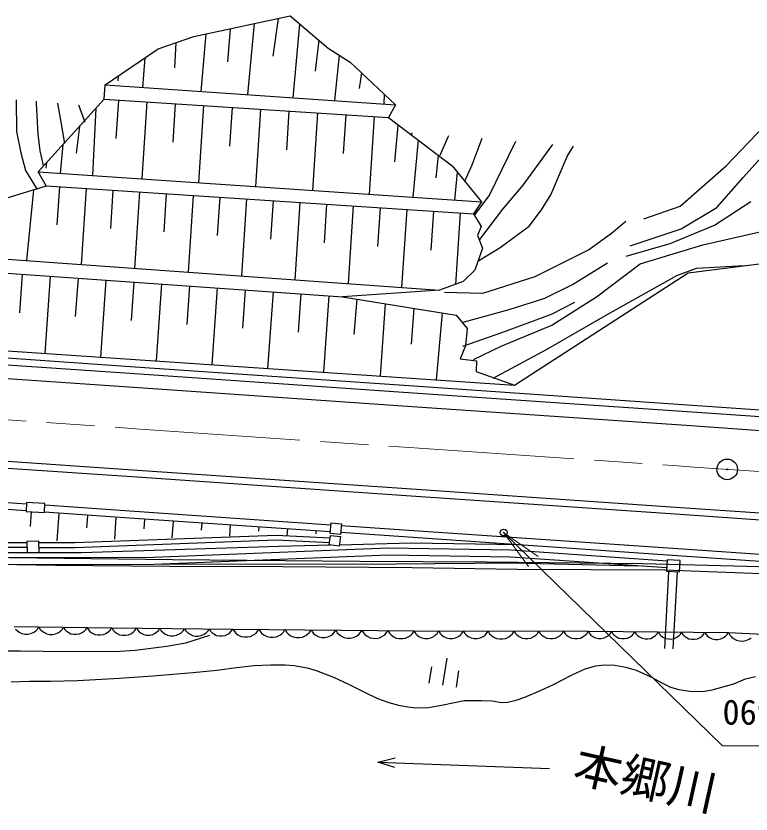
# Model space of a CAD drawing. Units: millimetres, scale not verified. Extents: x 40000 to 680000, y 20000 to 380000.
# Drawn here: x 214712 to 268262, y 260852 to 318999 of the extents above; entities that cross this region are included whole.
import ezdxf
from ezdxf.enums import TextEntityAlignment as Align

# ---------------------------------------------------------------- set-up
doc = ezdxf.new("R2010")
doc.units = ezdxf.units.MM
doc.header["$LTSCALE"] = 1000
doc.header["$PDMODE"] = 32
doc.header["$PDSIZE"] = 500
doc.linetypes.add('CHAIN', pattern=[18.5, 12, -1.5, 3.5, -1.5])
for name, color, linetype, lineweight in [('M-BGD', 7, 'Continuous', 25), ('M-BMK', 2, 'CHAIN', 13), ('M-BMK-SRVR', 3, 'Continuous', 25), ('M-STR-HTXT', 7, 'Continuous', 13)]:
    doc.layers.add(name, color=color, linetype=linetype, lineweight=lineweight)
doc.layers.add('M-OTRS', color=6, linetype='Continuous')
doc.styles.add('ＭＳ ゴシック', font='')
doc.styles.get('ＭＳ ゴシック').set_extended_font_data('MS Gothic')

# ---------------------------------------------------------------- blocks, each defined once
blk = doc.blocks.new('open_arrow')
at = {"color": 0, "linetype": 'Continuous', "lineweight": -2}
blk.add_lwpolyline([(7.5, 1.25), (0, 0), (7.5, -1.25)], dxfattribs=at)

msp = doc.modelspace()

# ---------------------------------------------------------------- linework, layer by layer
at = {"layer": 'M-BGD'}
for p, q in [((227680, 317511), (234683, 318999)), ((233807, 318813), (233432, 316061)), ((234683, 318999), (237462, 316641)), ((230306, 318069), (230130, 315667)), ((232057, 318441), (231578, 313266)), ((235377, 318410), (234876, 313041)), ((225060, 316598), (227680, 317511)), ((228555, 317697), (228180, 313498)), ((226370, 317055), (226250, 315227)), ((236767, 317231), (236510, 314967)), ((221201, 313973), (225060, 316598)), ((237462, 316641), (239056, 315621)), ((224095, 315942), (223932, 313787)), ((238259, 316131), (237922, 312834)), ((239056, 315621), (242364, 312532)), ((222165, 314629), (222123, 314271)), ((239883, 314849), (239714, 313703)), ((221136, 312943), (221201, 313973)), ((221201, 313973), (242364, 312532)), ((214737, 312896), (214742, 310573)), ((216333, 307639), (221136, 312943)), ((221136, 312943), (241849, 311596)), ((222171, 312875), (221989, 310072)), ((241537, 313304), (241517, 312589)), ((216176, 312784), (216178, 312646)), ((216178, 312646), (216317, 310386)), ((217749, 312653), (217952, 311407)), ((219259, 312526), (219741, 311266)), ((220535, 312280), (220291, 307372)), ((224243, 312741), (223878, 307130)), ((226314, 312606), (226131, 309798)), ((228385, 312471), (228020, 306850)), ((230457, 312337), (230274, 309523)), ((242364, 312532), (241849, 311596)), ((232528, 312202), (232162, 306570)), ((234599, 312067), (234416, 309249)), ((236671, 311933), (236304, 306290)), ((238742, 311798), (238558, 308974)), ((217952, 311407), (218240, 309703)), ((240813, 311663), (240446, 306010)), ((241849, 311596), (246492, 308075)), ((214742, 310573), (215077, 309017)), ((219335, 310954), (219107, 308996)), ((242540, 311013), (242276, 308360)), ((266445, 308082), (269213, 310971)), ((267697, 307241), (270691, 310580)), ((216317, 310386), (216458, 309176)), ((243570, 310494), (243499, 310382)), ((244001, 309964), (243628, 305795)), ((246175, 310173), (245588, 308830)), ((246217, 310272), (246175, 310173)), ((248644, 310070), (248573, 309865)), ((218134, 309628), (217944, 307531)), ((248573, 309865), (247928, 308118)), ((251099, 309864), (250077, 307755)), ((253808, 309638), (253061, 308630)), ((254862, 308748), (255324, 309511)), ((215077, 309017), (215397, 307746)), ((216458, 309176), (216705, 308096)), ((245477, 308845), (245291, 307209)), ((216933, 308302), (216891, 307899)), ((253061, 308630), (251626, 306668)), ((253673, 305978), (254862, 308748)), ((215397, 307746), (216266, 306349)), ((216909, 306619), (216333, 307639)), ((216333, 307639), (248614, 305458)), ((246492, 308075), (248614, 305458)), ((246857, 307625), (246663, 305590)), ((247928, 308118), (247376, 306927)), ((250077, 307755), (249220, 305972)), ((263100, 305134), (266445, 308082)), ((265770, 305041), (267697, 307241)), ((202229, 302118), (216909, 306619)), ((216909, 306619), (248044, 304584)), ((217882, 306556), (217701, 303791)), ((251626, 306668), (250161, 304917)), ((215991, 306338), (215474, 301172)), ((219828, 306429), (219466, 300887)), ((221774, 306301), (221592, 303525)), ((223720, 306174), (223356, 300609)), ((225666, 306047), (225483, 303259)), ((227612, 305920), (227246, 300332)), ((249220, 305972), (248129, 304523)), ((253000, 304864), (253673, 305978)), ((229558, 305793), (229375, 302993)), ((231504, 305665), (231137, 300054)), ((233449, 305538), (233266, 302727)), ((235395, 305411), (235027, 299776)), ((237341, 305284), (237157, 302460)), ((248614, 305458), (248044, 304584)), ((265611, 303763), (268247, 305492)), ((239287, 305157), (238918, 299498)), ((241233, 305030), (241048, 302194)), ((243179, 304902), (242808, 299220)), ((245125, 304775), (244939, 301928)), ((250161, 304917), (248490, 302700)), ((252099, 303687), (253000, 304864)), ((260457, 304219), (263100, 305134)), ((263173, 303491), (265770, 305041)), ((247071, 304648), (246731, 299444)), ((248044, 304584), (248593, 303660)), ((248593, 303660), (248334, 303013)), ((249996, 302120), (252099, 303687)), ((258096, 303180), (259139, 304050)), ((262372, 302417), (265611, 303763)), ((248334, 303013), (248700, 302079)), ((256421, 301951), (258096, 303180)), ((259458, 302251), (263173, 303491)), ((264756, 302329), (269340, 303363)), ((259166, 301503), (262372, 302417)), ((202229, 302118), (245556, 299024)), ((248700, 302079), (248130, 300469)), ((248425, 301173), (249996, 302120)), ((252537, 300010), (256421, 301951)), ((260194, 300940), (264756, 302329)), ((263692, 300291), (280051, 302345)), ((201988, 301114), (238510, 298541)), ((255255, 299433), (257809, 301019)), ((257009, 298544), (260194, 300940)), ((262860, 300097), (264280, 300633)), ((264280, 300633), (267772, 300809)), ((215176, 300185), (214978, 297370)), ((217205, 300042), (216809, 294418)), ((248130, 300469), (247282, 299640)), ((251030, 292108), (263692, 300291)), ((257826, 297261), (262860, 300097)), ((219234, 299899), (219036, 297090)), ((221263, 299756), (220868, 294144)), ((223292, 299613), (223095, 296810)), ((225321, 299470), (224927, 293870)), ((247282, 299640), (245556, 299024)), ((248716, 298807), (252537, 300010)), ((227350, 299327), (227153, 296530)), ((229379, 299184), (228986, 293596)), ((231408, 299041), (231212, 296250)), ((233437, 298898), (233045, 293322)), ((245556, 299024), (238510, 298541)), ((253231, 298431), (255255, 299433)), ((235467, 298755), (235270, 295970)), ((237496, 298612), (237104, 293048)), ((238510, 298541), (246792, 297192)), ((239545, 298372), (239314, 295787)), ((245929, 298875), (248716, 298807)), ((250645, 297604), (253231, 298431)), ((253745, 296466), (257009, 298544)), ((241616, 298035), (241250, 292768)), ((253722, 297269), (255418, 298143)), ((243686, 297698), (243513, 295079)), ((245756, 297361), (245323, 292493)), ((246792, 297192), (247593, 296228)), ((247291, 296697), (250645, 297604)), ((250112, 295943), (253722, 297269)), ((253354, 294701), (257826, 297261)), ((247593, 296228), (247460, 294963)), ((250052, 294933), (253745, 296466)), ((198042, 295685), (251030, 292108)), ((247264, 294949), (250112, 295943)), ((247460, 294963), (247070, 294017)), ((248038, 293979), (250052, 294933)), ((203750, 294290), (223703, 292918)), ((203785, 294789), (223737, 293417)), ((249485, 292607), (253354, 294701)), ((247070, 294017), (248250, 293870)), ((248250, 293870), (248227, 293105)), ((203682, 293292), (223634, 291920)), ((223737, 293417), (243690, 292044)), ((248227, 293105), (251030, 292108)), ((223703, 292918), (243656, 291546)), ((223634, 291920), (243587, 290548)), ((243690, 292044), (263643, 290672)), ((243656, 291546), (263609, 290173)), ((243587, 290548), (263540, 289176)), ((263609, 290173), (275909, 289328)), ((263643, 290672), (275729, 289841)), ((263540, 289176), (273995, 288457)), ((203270, 287306), (223223, 285934)), ((203236, 286808), (223189, 285435)), ((223223, 285934), (243176, 284562)), ((223189, 285435), (243141, 284063)), ((243176, 284562), (263129, 283190)), ((203030, 283815), (215448, 282961)), ((203064, 284314), (215474, 283460)), ((243141, 284063), (263094, 282691)), ((215478, 283538), (215444, 282884)), ((216824, 283469), (215478, 283538)), ((216790, 282815), (216824, 283469)), ((216819, 283368), (223017, 282941)), ((263129, 283190), (283081, 281818)), ((215444, 282884), (216790, 282815)), ((215818, 282881), (215745, 281807)), ((216793, 282868), (222983, 282443)), ((217831, 282746), (217700, 280764)), ((219913, 282608), (219854, 281713)), ((223017, 282941), (237657, 281935)), ((263094, 282691), (283047, 281319)), ((221995, 282470), (221890, 280872)), ((222983, 282443), (237610, 281437)), ((224077, 282332), (224031, 281629)), ((226159, 282195), (226079, 280979)), ((228241, 282057), (228207, 281545)), ((237596, 281291), (237669, 282062)), ((237669, 282062), (238424, 281990)), ((230323, 281919), (230268, 281087)), ((232405, 281781), (232384, 281461)), ((234487, 281643), (234453, 281134)), ((236569, 281506), (236553, 281267)), ((238424, 281990), (238352, 281219)), ((238414, 281882), (242970, 281569)), ((242970, 281569), (262923, 280197)), ((218989, 280629), (233666, 281174)), ((233666, 281174), (237593, 280975)), ((237529, 280469), (237615, 281155)), ((238352, 281219), (237596, 281291)), ((237615, 281155), (238346, 281063)), ((238346, 281063), (238260, 280377)), ((238367, 281385), (242936, 281070)), ((242936, 281070), (262888, 279698)), ((194307, 280663), (215508, 280634)), ((194313, 280313), (215516, 280284)), ((216380, 280730), (215506, 280711)), ((215506, 280711), (215524, 279910)), ((216398, 279930), (216380, 280730)), ((216382, 280633), (218989, 280629)), ((216390, 280283), (218995, 280279)), ((218995, 280279), (233664, 280824)), ((219494, 279908), (233836, 280364)), ((233664, 280824), (237549, 280626)), ((233836, 280364), (237625, 280457)), ((238260, 280377), (237529, 280469)), ((238272, 280473), (243496, 280601)), ((243496, 280601), (251299, 280495)), ((190615, 279921), (219494, 279908)), ((215524, 279910), (216398, 279930)), ((224738, 279563), (241856, 280244)), ((224749, 279063), (241861, 279744)), ((241856, 280244), (250762, 280090)), ((241861, 279744), (250740, 279590)), ((250762, 280090), (262146, 279308)), ((262888, 279698), (282841, 278326)), ((262923, 280197), (282876, 278825)), ((192276, 279474), (224738, 279563)), ((209051, 279134), (217595, 278990)), ((214275, 279544), (226113, 279388)), ((226113, 279388), (239736, 279276)), ((239736, 279276), (248990, 279220)), ((242420, 279078), (250896, 279149)), ((248990, 279220), (260371, 279117)), ((250740, 279590), (262122, 278809)), ((250896, 279149), (260039, 278946)), ((260371, 279117), (267954, 278916)), ((262149, 279372), (262109, 278537)), ((263090, 279327), (262149, 279372)), ((263050, 278492), (263090, 279327)), ((192338, 278974), (224749, 279063)), ((217595, 278990), (225903, 278910)), ((224749, 279063), (242420, 279078)), ((225903, 278910), (234132, 278886)), ((234132, 278886), (243565, 278819)), ((243565, 278819), (251225, 278685)), ((251225, 278685), (261977, 278638)), ((261972, 272922), (262272, 278529)), ((261977, 278638), (270253, 278337)), ((262109, 278537), (263050, 278492)), ((267954, 278916), (275276, 278703)), ((262871, 278500), (262571, 272890)), ((214581, 274512), (221691, 274428)), ((216271, 274312), (216381, 274491)), ((216381, 274491), (216487, 274309)), ((218071, 274291), (218181, 274470)), ((218181, 274470), (218281, 274298)), ((214687, 274331), (214793, 274221)), ((214793, 274221), (214936, 274112)), ((214936, 274112), (215151, 274001)), ((215151, 274001), (215366, 273963)), ((215366, 273963), (215582, 273960)), ((215582, 273960), (215799, 273994)), ((215799, 273994), (216016, 274099)), ((216016, 274099), (216161, 274205)), ((216161, 274205), (216271, 274312)), ((216487, 274309), (216593, 274200)), ((216593, 274200), (216736, 274091)), ((216736, 274091), (216951, 273980)), ((216951, 273980), (217166, 273941)), ((217166, 273941), (217382, 273939)), ((217382, 273939), (217599, 273972)), ((217599, 273972), (217816, 274078)), ((217816, 274078), (217961, 274184)), ((217961, 274184), (218071, 274291)), ((218281, 274298), (218381, 274195)), ((218381, 274195), (218516, 274092)), ((218516, 274092), (218719, 273987)), ((218719, 273987), (218923, 273951)), ((218923, 273951), (219127, 273948)), ((219127, 273948), (219331, 273980)), ((219331, 273980), (219536, 274080)), ((219536, 274080), (219673, 274180)), ((219673, 274180), (219777, 274281)), ((219777, 274281), (219881, 274450)), ((219881, 274450), (219986, 274268)), ((219986, 274268), (220093, 274159)), ((220093, 274159), (220236, 274049)), ((220236, 274049), (220451, 273939)), ((220451, 273939), (220666, 273900)), ((220666, 273900), (220882, 273898)), ((220882, 273898), (221099, 273931)), ((221099, 273931), (221316, 274037)), ((221316, 274037), (221461, 274143)), ((221461, 274143), (221570, 274250)), ((221570, 274250), (221680, 274428)), ((221691, 274428), (221797, 274247)), ((221691, 274428), (230510, 274333)), ((221797, 274247), (221904, 274138)), ((221904, 274138), (222047, 274028)), ((222047, 274028), (222261, 273918)), ((222261, 273918), (222477, 273880)), ((222477, 273880), (222693, 273877)), ((222693, 273877), (222909, 273911)), ((222909, 273911), (223127, 274017)), ((223127, 274017), (223272, 274123)), ((223272, 274123), (223381, 274230)), ((223381, 274230), (223491, 274409)), ((223491, 274409), (223591, 274238)), ((223591, 274238), (223692, 274135)), ((223692, 274135), (223827, 274031)), ((223827, 274031), (224030, 273927)), ((224030, 273927), (224233, 273891)), ((224233, 273891), (224437, 273889)), ((224437, 273889), (224642, 273920)), ((224642, 273920), (224847, 274020)), ((224847, 274020), (224984, 274121)), ((224984, 274121), (225087, 274222)), ((225087, 274222), (225191, 274391)), ((225191, 274391), (225297, 274209)), ((225297, 274209), (225404, 274100)), ((225404, 274100), (225546, 273991)), ((225546, 273991), (225761, 273880)), ((225761, 273880), (225977, 273842)), ((226409, 273873), (226626, 273979)), ((226626, 273979), (226772, 274085)), ((226772, 274085), (226881, 274192)), ((226881, 274192), (226991, 274371)), ((226991, 274371), (227097, 274190)), ((227097, 274190), (227204, 274081)), ((227097, 273326), (228830, 273878)), ((227204, 274081), (227346, 273971)), ((227346, 273971), (227561, 273861)), ((228209, 273854), (228426, 273960)), ((228426, 273960), (228571, 274066)), ((228571, 274066), (228681, 274173)), ((228681, 274173), (228791, 274352)), ((228791, 274352), (228891, 274181)), ((228891, 274181), (228992, 274078)), ((228992, 274078), (229126, 273974)), ((229126, 273974), (229329, 273870)), ((229941, 273863), (230146, 273963)), ((230146, 273963), (230284, 274064)), ((230284, 274064), (230387, 274164)), ((230387, 274164), (230490, 274333)), ((230510, 274333), (230622, 274142)), ((230510, 274333), (243704, 274194)), ((230622, 274142), (230734, 274027)), ((230734, 274027), (230885, 273911)), ((230885, 273911), (231112, 273795)), ((231796, 273788), (232025, 273899)), ((232025, 273899), (232178, 274011)), ((232178, 274011), (232294, 274124)), ((232294, 274124), (232410, 274313)), ((232410, 274313), (232522, 274122)), ((232522, 274122), (232634, 274007)), ((232634, 274007), (232785, 273891)), ((232785, 273891), (233012, 273775)), ((233696, 273767), (233925, 273879)), ((233925, 273879), (234078, 273991)), ((234078, 273991), (234193, 274104)), ((234193, 274104), (234309, 274293)), ((234309, 274293), (234421, 274102)), ((234421, 274102), (234534, 273987)), ((234534, 273987), (234685, 273871)), ((235825, 273859), (235978, 273971)), ((235978, 273971), (236093, 274084)), ((236093, 274084), (236209, 274273)), ((236209, 274273), (236315, 274092)), ((236315, 274092), (236422, 273983)), ((236422, 273983), (236565, 273873)), ((237645, 273862), (237790, 273968)), ((237790, 273968), (237899, 274075)), ((237899, 274075), (238009, 274254)), ((238009, 274254), (238121, 274063)), ((238121, 274063), (238234, 273947)), ((238234, 273947), (238385, 273832)), ((239525, 273820), (239678, 273932)), ((239678, 273932), (239793, 274045)), ((239793, 274045), (239909, 274234)), ((239909, 274234), (240021, 274043)), ((240021, 274043), (240134, 273927)), ((240134, 273927), (240285, 273812)), ((241425, 273800), (241578, 273912)), ((241578, 273912), (241693, 274025)), ((241693, 274025), (241809, 274214)), ((241809, 274214), (241921, 274022)), ((241921, 274022), (242034, 273907)), ((242034, 273907), (242185, 273792)), ((243325, 273780), (243478, 273892)), ((243478, 273892), (243593, 274005)), ((243593, 274005), (243709, 274194)), ((243704, 274194), (243811, 274013)), ((243704, 274194), (256399, 274170)), ((243811, 274013), (243919, 273905)), ((243919, 273905), (244063, 273797)), ((245143, 273795), (245287, 273903)), ((245287, 273903), (245395, 274010)), ((245395, 274010), (245504, 274190)), ((245504, 274190), (245611, 274010)), ((245611, 274010), (245719, 273902)), ((245719, 273902), (245863, 273794)), ((246943, 273792), (247087, 273899)), ((247087, 273899), (247195, 274007)), ((247195, 274007), (247304, 274187)), ((247304, 274187), (247411, 274007)), ((247411, 274007), (247519, 273898)), ((247519, 273898), (247663, 273790)), ((248743, 273788), (248887, 273896)), ((248887, 273896), (248995, 274004)), ((248995, 274004), (249104, 274184)), ((249104, 274184), (249217, 273993)), ((249217, 273993), (249331, 273879)), ((249331, 273879), (249483, 273765)), ((250623, 273763), (250775, 273876)), ((250775, 273876), (250889, 273990)), ((250889, 273990), (251004, 274180)), ((251004, 274180), (251111, 274000)), ((251111, 274000), (251219, 273892)), ((251219, 273892), (251363, 273783)), ((252443, 273781), (252587, 273889)), ((252587, 273889), (252695, 273997)), ((252695, 273997), (252804, 274177)), ((252804, 274177), (252911, 273996)), ((252911, 273996), (253019, 273888)), ((253019, 273888), (253163, 273780)), ((254243, 273778), (254387, 273886)), ((254387, 273886), (254495, 273994)), ((254495, 273994), (254604, 274173)), ((254604, 274173), (254711, 273993)), ((254711, 273993), (254819, 273885)), ((254819, 273885), (254963, 273777)), ((256043, 273775), (256187, 273882)), ((256187, 273882), (256295, 273990)), ((256295, 273990), (256404, 274170)), ((256399, 274170), (256500, 273999)), ((256399, 274170), (266620, 274076)), ((256500, 273999), (256601, 273896)), ((256601, 273896), (256736, 273793)), ((257756, 273783), (257893, 273884)), ((257893, 273884), (257996, 273985)), ((257996, 273985), (258099, 274154)), ((258099, 274154), (258200, 273983)), ((258200, 273983), (258301, 273880)), ((258301, 273880), (258436, 273777)), ((259593, 273869), (259696, 273970)), ((259696, 273970), (259799, 274139)), ((259799, 274139), (259900, 273968)), ((259900, 273968), (260001, 273865)), ((261293, 273853), (261396, 273954)), ((261396, 273954), (261499, 274123)), ((261499, 274123), (261600, 273952)), ((261600, 273952), (261701, 273849)), ((262993, 273837), (263096, 273938)), ((263096, 273938), (263199, 274107)), ((263199, 274107), (263300, 273936)), ((263300, 273936), (263401, 273834)), ((264693, 273822), (264796, 273923)), ((264796, 273923), (264899, 274092)), ((264899, 274092), (265000, 273921)), ((265000, 273921), (265101, 273818)), ((266393, 273806), (266495, 273907)), ((266495, 273907), (266599, 274076)), ((266620, 274076), (266725, 273881)), ((266620, 274076), (272263, 273810)), ((266725, 273881), (266833, 273762)), ((225696, 273071), (227097, 273326)), ((225977, 273842), (226193, 273840)), ((226193, 273840), (226409, 273873)), ((227561, 273861), (227777, 273823)), ((227777, 273823), (227993, 273820)), ((227993, 273820), (228209, 273854)), ((229329, 273870), (229533, 273834)), ((229533, 273834), (229737, 273831)), ((229737, 273831), (229941, 273863)), ((231112, 273795), (231340, 273754)), ((231340, 273754), (231568, 273752)), ((231568, 273752), (231796, 273788)), ((233012, 273775), (233239, 273734)), ((233239, 273734), (233467, 273732)), ((233467, 273732), (233696, 273767)), ((234685, 273871), (234912, 273755)), ((234912, 273755), (235139, 273714)), ((235139, 273714), (235367, 273712)), ((235367, 273712), (235596, 273747)), ((235596, 273747), (235825, 273859)), ((236565, 273873), (236780, 273763)), ((236780, 273763), (236996, 273725)), ((236996, 273725), (237212, 273722)), ((237212, 273722), (237428, 273756)), ((237428, 273756), (237645, 273862)), ((238385, 273832), (238612, 273715)), ((238612, 273715), (238839, 273675)), ((238839, 273675), (239067, 273673)), ((239067, 273673), (239296, 273708)), ((239296, 273708), (239525, 273820)), ((240285, 273812), (240511, 273695)), ((240511, 273695), (240739, 273655)), ((240739, 273655), (240967, 273652)), ((240967, 273652), (241195, 273688)), ((241195, 273688), (241425, 273800)), ((242185, 273792), (242411, 273675)), ((242411, 273675), (242639, 273635)), ((242639, 273635), (242867, 273632)), ((242867, 273632), (243095, 273668)), ((243095, 273668), (243325, 273780)), ((244063, 273797), (244279, 273689)), ((244279, 273689), (244495, 273652)), ((244495, 273652), (244711, 273652)), ((244711, 273652), (244927, 273687)), ((244927, 273687), (245143, 273795)), ((245863, 273794), (246079, 273685)), ((246079, 273685), (246295, 273649)), ((246295, 273649), (246511, 273648)), ((246511, 273648), (246727, 273684)), ((246727, 273684), (246943, 273792)), ((247663, 273790), (247879, 273682)), ((247879, 273682), (248095, 273645)), ((248095, 273645), (248311, 273645)), ((248311, 273645), (248527, 273681)), ((248527, 273681), (248743, 273788)), ((249483, 273765), (249711, 273650)), ((249711, 273650), (249938, 273612)), ((249938, 273612), (250166, 273612)), ((250166, 273612), (250395, 273649)), ((250395, 273649), (250623, 273763)), ((251363, 273783), (251579, 273675)), ((251579, 273675), (251795, 273639)), ((251795, 273639), (252011, 273638)), ((252011, 273638), (252227, 273674)), ((252227, 273674), (252443, 273781)), ((253163, 273780), (253379, 273672)), ((253379, 273672), (253595, 273635)), ((253595, 273635), (253811, 273635)), ((253811, 273635), (254027, 273670)), ((254027, 273670), (254243, 273778)), ((254963, 273777), (255179, 273668)), ((255179, 273668), (255395, 273632)), ((255395, 273632), (255611, 273631)), ((255611, 273631), (255827, 273667)), ((255827, 273667), (256043, 273775)), ((256736, 273793), (256939, 273689)), ((256939, 273689), (257143, 273653)), ((257143, 273653), (257347, 273651)), ((257347, 273651), (257551, 273683)), ((257551, 273683), (257756, 273783)), ((258436, 273777), (258639, 273673)), ((258639, 273673), (258843, 273637)), ((258843, 273637), (259047, 273636)), ((259047, 273636), (259251, 273668)), ((259251, 273668), (259456, 273768)), ((259456, 273768), (259593, 273869)), ((260001, 273865), (260136, 273762)), ((260136, 273762), (260339, 273658)), ((260339, 273658), (260543, 273622)), ((260543, 273622), (260747, 273620)), ((260747, 273620), (260951, 273652)), ((260951, 273652), (261156, 273752)), ((261156, 273752), (261293, 273853)), ((261701, 273849), (261836, 273746)), ((261836, 273746), (262039, 273642)), ((262039, 273642), (262242, 273606)), ((262242, 273606), (262446, 273604)), ((262446, 273604), (262651, 273636)), ((262651, 273636), (262856, 273737)), ((262856, 273737), (262993, 273837)), ((263401, 273834), (263536, 273730)), ((263536, 273730), (263739, 273626)), ((263739, 273626), (263942, 273591)), ((263942, 273591), (264146, 273589)), ((264146, 273589), (264351, 273621)), ((264351, 273621), (264556, 273721)), ((264556, 273721), (264693, 273822)), ((265101, 273818), (265236, 273715)), ((265236, 273715), (265439, 273611)), ((265439, 273611), (265642, 273575)), ((265642, 273575), (265846, 273573)), ((265846, 273573), (266051, 273605)), ((266051, 273605), (266256, 273705)), ((266256, 273705), (266393, 273806)), ((266833, 273762), (266980, 273640)), ((266980, 273640), (267202, 273516)), ((267202, 273516), (267428, 273467)), ((267428, 273467), (267656, 273456)), ((267656, 273456), (267886, 273484)), ((267886, 273484), (268119, 273587)), ((268119, 273587), (268276, 273694)), ((212439, 272737), (215048, 272742)), ((215048, 272742), (218260, 272685)), ((218260, 272685), (220149, 272713)), ((220149, 272713), (221910, 272701)), ((221910, 272701), (223403, 272792)), ((223403, 272792), (225696, 273071)), ((246098, 272220), (245788, 270244)), ((230772, 271527), (232074, 271664)), ((232074, 271664), (233266, 271720)), ((233266, 271720), (234319, 271718)), ((234319, 271718), (234978, 271679)), ((234978, 271679), (235925, 271515)), ((244986, 271584), (244800, 270398)), ((256181, 271429), (256946, 271654)), ((256946, 271654), (257564, 271719)), ((257564, 271719), (258331, 271700)), ((258331, 271700), (259139, 271554)), ((259139, 271554), (259894, 271334)), ((224685, 270911), (227587, 271166)), ((227587, 271166), (229350, 271344)), ((229350, 271344), (230772, 271527)), ((235925, 271515), (236590, 271314)), ((236590, 271314), (237845, 270834)), ((246962, 271275), (246776, 270089)), ((253875, 270290), (255221, 270991)), ((255221, 270991), (256181, 271429)), ((259894, 271334), (260952, 270844)), ((214373, 270490), (215689, 270531)), ((215689, 270531), (217195, 270542)), ((217195, 270542), (219199, 270591)), ((219199, 270591), (222248, 270746)), ((222248, 270746), (224685, 270911)), ((237845, 270834), (238948, 270321)), ((260952, 270844), (261813, 270385)), ((267004, 270342), (267869, 270693)), ((267869, 270693), (268588, 270884)), ((238948, 270321), (240104, 269735)), ((251773, 269365), (252916, 269853)), ((252916, 269853), (253875, 270290)), ((261813, 270385), (262386, 270092)), ((262386, 270092), (263009, 269934)), ((263009, 269934), (263800, 269810)), ((263800, 269810), (264729, 269786)), ((264729, 269786), (265435, 269899)), ((265435, 269899), (267004, 270342)), ((240104, 269735), (241038, 269280)), ((241038, 269280), (241866, 268973)), ((251150, 269138), (251773, 269365)), ((241866, 268973), (242581, 268780)), ((242581, 268780), (243259, 268657)), ((243259, 268657), (243831, 268584)), ((244767, 268617), (245706, 268795)), ((245706, 268795), (246669, 268989)), ((246669, 268989), (247359, 269124)), ((247359, 269124), (247967, 269130)), ((247967, 269130), (248616, 269130)), ((248616, 269130), (249399, 269088)), ((249399, 269088), (250092, 268980)), ((250092, 268980), (250539, 268991)), ((250539, 268991), (251150, 269138)), ((243831, 268584), (244767, 268617)), ((241070, 264634), (242332, 264938)), ((242306, 264238), (241070, 264634)), ((241070, 264634), (253577, 264173))]:
    msp.add_line(p, q, dxfattribs=at)
at = {"layer": 'M-BMK'}
for p, q in [((203476, 290299), (223429, 288927)), ((223429, 288927), (243382, 287555)), ((243382, 287555), (262586, 286234)), ((262586, 286234), (264083, 286131)), ((264083, 286131), (283287, 284811))]:
    msp.add_line(p, q, dxfattribs=at)
at = {"layer": 'M-BMK-SRVR'}
for radius in [750, 30]:
    msp.add_circle((266526, 285963), radius, dxfattribs=at)
at = {"layer": 'M-OTRS'}
msp.add_point((250242, 281360), dxfattribs=at)
at = {"layer": 'M-STR-HTXT'}
msp.add_lwpolyline([(250247, 281350), (266184, 265814), (279686, 265814)], dxfattribs=at)

# ---------------------------------------------------------------- block references
at = {"layer": 'M-STR-HTXT', "xscale": 400, "yscale": 400, "rotation": 315.7}
msp.add_blockref('open_arrow', (250247, 281350), dxfattribs=at)

# ---------------------------------------------------------------- texts
at = {"layer": 'M-BGD', "style": 'ＭＳ ゴシック'}
msp.add_text('本郷川', height=2566, rotation=347.483, dxfattribs=at).set_placement((255002, 262563), align=Align.BOTTOM_LEFT)
at = {"layer": 'M-STR-HTXT', "style": 'ＭＳ ゴシック'}
msp.add_text('069-26-0-2', height=1833, dxfattribs=at).set_placement((266186, 266814), align=Align.BOTTOM_LEFT)

doc.saveas('drawing.dxf')
